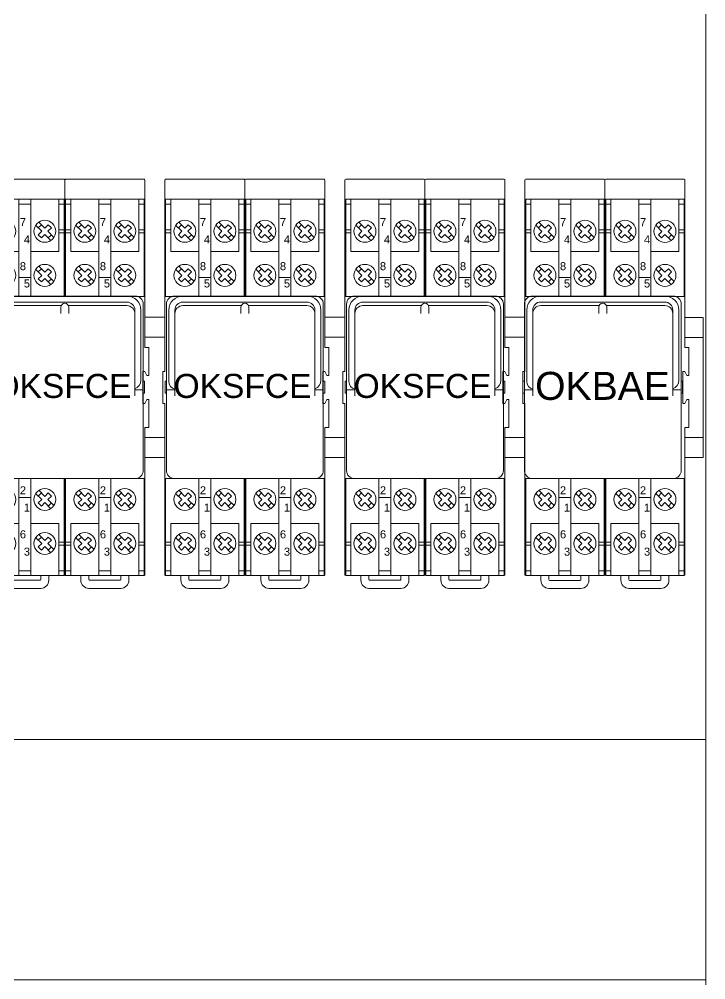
# Model space of a CAD drawing. Header units: millimetres. Extents: x 4134 to 7422, y 1400 to 3585.
# Drawn here: x 6321.8 to 6493.4, y 2400.8 to 2640.8 of the extents above; entities that cross this region are included whole.
import ezdxf

# ---------------------------------------------------------------- set-up
doc = ezdxf.new("R2010")
doc.units = ezdxf.units.MM
doc.layers.add('000-PI-Oprema', color=30, linetype='Continuous', lineweight=5)
doc.layers.add('002-PI-Kabelska kanalica', color=150, linetype='Continuous')
doc.styles.get("Standard").update_dxf_attribs({"font": 'arial.ttf'})

# ---------------------------------------------------------------- blocks, each defined once
blk = doc.blocks.new('*U530')
at = {"layer": '002-PI-Kabelska kanalica', "color": 0, "linetype": 'ByBlock', "lineweight": 0}
blk.add_line((60, -100), (60, 1285), dxfattribs=at)
blk = doc.blocks.new('*U521')
at = {"layer": '002-PI-Kabelska kanalica', "color": 0, "linetype": 'ByBlock', "lineweight": 0}
for p, q in [((-20, 515), (40, 515)), ((-20, -100), (-20, 515)), ((40, -100), (40, 515))]:
    blk.add_line(p, q, dxfattribs=at)
blk = doc.blocks.new('AMRA OKBAE')
at = {"layer": '000-PI-Oprema', "color": 0, "linetype": 'ByBlock', "lineweight": 0}
for p, q in [((53980.52, 24147.2), (53980.52, 24099.4)), ((53980.72, 24147.4), (54000.32, 24147.4)), ((54000.52, 24147.2), (54000.52, 24118.15)), ((54000.72, 24147.4), (54020.32, 24147.4)), ((54020.52, 24147.2), (54020.52, 24105.4)), ((53980.72, 24142.4), (53980.72, 24118.15)), ((53980.72, 24142.4), (54000.32, 24142.4)), ((53982.02, 24142.4), (53982.02, 24129.4)), ((53989.02, 24142.4), (53989.02, 24118.15)), ((53992.02, 24142.4), (53992.02, 24118.15)), ((53999.02, 24142.4), (53999.02, 24129.4)), ((54000.32, 24142.4), (54000.32, 24118.15)), ((54000.72, 24142.4), (54000.72, 24118.15)), ((54000.72, 24142.4), (54020.32, 24142.4)), ((54002.02, 24142.4), (54002.02, 24129.4)), ((54009.02, 24142.4), (54009.02, 24118.15)), ((54012.02, 24142.4), (54012.02, 24118.15)), ((54019.02, 24142.4), (54019.02, 24129.4)), ((54020.32, 24142.4), (54020.32, 24118.15)), ((53982.02, 24141.18), (53980.72, 24141.18)), ((53992.02, 24141.18), (53989.02, 24141.18)), ((54000.32, 24141.18), (53999.02, 24141.18)), ((54002.02, 24141.18), (54000.72, 24141.18)), ((54012.02, 24141.18), (54009.02, 24141.18)), ((54020.32, 24141.18), (54019.02, 24141.18)), ((53980.72, 24134.81), (53982.02, 24134.81)), ((53983.23, 24135.92), (53984.74, 24134.4)), ((53983.9, 24135.25), (53984.67, 24136.03)), ((53984.01, 24136.69), (53985.52, 24135.18)), ((53985.52, 24135.18), (53986.37, 24136.03)), ((53986.3, 24134.4), (53987.15, 24135.25)), ((53986.37, 24136.03), (53987.15, 24135.25)), ((53993.23, 24135.92), (53994.74, 24134.4)), ((53993.9, 24135.25), (53994.67, 24136.03)), ((53994.01, 24136.69), (53995.52, 24135.18)), ((53995.52, 24135.18), (53996.37, 24136.03)), ((53996.3, 24134.4), (53997.15, 24135.25)), ((53996.37, 24136.03), (53997.15, 24135.25)), ((54000.32, 24134.81), (53999.02, 24134.81)), ((54000.72, 24134.81), (54002.02, 24134.81)), ((54003.23, 24135.92), (54004.74, 24134.4)), ((54003.9, 24135.25), (54004.67, 24136.03)), ((54004.01, 24136.69), (54005.52, 24135.18)), ((54005.52, 24135.18), (54006.37, 24136.03)), ((54006.3, 24134.4), (54007.15, 24135.25)), ((54006.37, 24136.03), (54007.15, 24135.25)), ((54013.23, 24135.92), (54014.74, 24134.4)), ((54013.9, 24135.25), (54014.67, 24136.03)), ((54014.01, 24136.69), (54015.52, 24135.18)), ((54015.52, 24135.18), (54016.37, 24136.03)), ((54016.3, 24134.4), (54017.15, 24135.25)), ((54016.37, 24136.03), (54017.15, 24135.25)), ((54020.32, 24134.81), (54019.02, 24134.81)), ((53980.52, 24134.02), (53982.02, 24134.02)), ((53983.9, 24133.55), (53984.74, 24134.4)), ((53983.9, 24133.55), (53984.67, 24132.77)), ((53984.67, 24132.77), (53985.52, 24133.62)), ((53985.52, 24133.62), (53987.04, 24132.1)), ((53986.3, 24134.4), (53987.82, 24132.88)), ((53986.37, 24132.77), (53987.15, 24133.55)), ((53993.9, 24133.55), (53994.74, 24134.4)), ((53993.9, 24133.55), (53994.67, 24132.77)), ((53994.67, 24132.77), (53995.52, 24133.62)), ((53995.52, 24133.62), (53997.04, 24132.1)), ((53996.3, 24134.4), (53997.82, 24132.88)), ((53996.37, 24132.77), (53997.15, 24133.55)), ((54000.52, 24134.02), (53999.02, 24134.02)), ((54000.52, 24134.02), (54002.02, 24134.02)), ((54003.9, 24133.55), (54004.74, 24134.4)), ((54003.9, 24133.55), (54004.67, 24132.77)), ((54004.67, 24132.77), (54005.52, 24133.62)), ((54005.52, 24133.62), (54007.04, 24132.1)), ((54006.3, 24134.4), (54007.82, 24132.88)), ((54006.37, 24132.77), (54007.15, 24133.55)), ((54013.9, 24133.55), (54014.74, 24134.4)), ((54013.9, 24133.55), (54014.67, 24132.77)), ((54014.67, 24132.77), (54015.52, 24133.62)), ((54015.52, 24133.62), (54017.04, 24132.1)), ((54016.3, 24134.4), (54017.82, 24132.88)), ((54016.37, 24132.77), (54017.15, 24133.55)), ((54020.52, 24134.02), (54019.02, 24134.02)), ((53982.02, 24129.4), (53989.02, 24129.4)), ((53999.02, 24129.4), (53992.02, 24129.4)), ((54002.02, 24129.4), (54009.02, 24129.4)), ((54019.02, 24129.4), (54012.02, 24129.4)), ((53983.23, 24124.92), (53984.74, 24123.4)), ((53983.9, 24124.25), (53984.67, 24125.03)), ((53984.01, 24125.69), (53985.52, 24124.18)), ((53985.52, 24124.18), (53986.37, 24125.03)), ((53986.37, 24125.03), (53987.15, 24124.25)), ((53993.23, 24124.92), (53994.74, 24123.4)), ((53993.9, 24124.25), (53994.67, 24125.03)), ((53994.01, 24125.69), (53995.52, 24124.18)), ((53995.52, 24124.18), (53996.37, 24125.03)), ((53996.37, 24125.03), (53997.15, 24124.25)), ((54003.23, 24124.92), (54004.74, 24123.4)), ((54003.9, 24124.25), (54004.67, 24125.03)), ((54004.01, 24125.69), (54005.52, 24124.18)), ((54005.52, 24124.18), (54006.37, 24125.03)), ((54006.37, 24125.03), (54007.15, 24124.25)), ((54013.23, 24124.92), (54014.74, 24123.4)), ((54013.9, 24124.25), (54014.67, 24125.03)), ((54014.01, 24125.69), (54015.52, 24124.18)), ((54015.52, 24124.18), (54016.37, 24125.03)), ((54016.37, 24125.03), (54017.15, 24124.25)), ((53983.9, 24122.55), (53984.74, 24123.4)), ((53983.9, 24122.55), (53984.67, 24121.77)), ((53984.67, 24121.77), (53985.52, 24122.62)), ((53985.52, 24122.62), (53987.04, 24121.1)), ((53986.3, 24123.4), (53987.15, 24124.25)), ((53986.3, 24123.4), (53987.82, 24121.88)), ((53986.37, 24121.77), (53987.15, 24122.55)), ((53992.02, 24122.88), (53989.02, 24122.88)), ((53993.9, 24122.55), (53994.74, 24123.4)), ((53993.9, 24122.55), (53994.67, 24121.77)), ((53994.67, 24121.77), (53995.52, 24122.62)), ((53995.52, 24122.62), (53997.04, 24121.1)), ((53996.3, 24123.4), (53997.15, 24124.25)), ((53996.3, 24123.4), (53997.82, 24121.88)), ((53996.37, 24121.77), (53997.15, 24122.55)), ((54003.9, 24122.55), (54004.74, 24123.4)), ((54003.9, 24122.55), (54004.67, 24121.77)), ((54004.67, 24121.77), (54005.52, 24122.62)), ((54005.52, 24122.62), (54007.04, 24121.1)), ((54006.3, 24123.4), (54007.15, 24124.25)), ((54006.3, 24123.4), (54007.82, 24121.88)), ((54006.37, 24121.77), (54007.15, 24122.55)), ((54012.02, 24122.88), (54009.02, 24122.88)), ((54013.9, 24122.55), (54014.74, 24123.4)), ((54013.9, 24122.55), (54014.67, 24121.77)), ((54014.67, 24121.77), (54015.52, 24122.62)), ((54015.52, 24122.62), (54017.04, 24121.1)), ((54016.3, 24123.4), (54017.15, 24124.25)), ((54016.3, 24123.4), (54017.82, 24121.88)), ((54016.37, 24121.77), (54017.15, 24122.55)), ((53980.52, 24118.15), (54000.52, 24118.15)), ((54017.58, 24118.24), (53982.38, 24118.24)), ((53984.48, 24118.24), (54015.48, 24118.24)), ((54000.52, 24118.15), (54020.52, 24118.15)), ((53980.38, 24116.24), (53980.38, 24074.64)), ((53984.48, 24116.74), (54015.48, 24116.74)), ((53999.06, 24115.84), (53984.48, 24115.84)), ((53998.98, 24115.44), (53998.98, 24113.84)), ((54015.48, 24115.84), (54000.89, 24115.84)), ((54000.98, 24115.44), (54000.98, 24113.84)), ((54019.58, 24074.64), (54019.58, 24116.24)), ((53980.98, 24114.74), (53980.98, 24096.89)), ((53982.48, 24114.74), (53982.48, 24096.89)), ((53982.48, 24113.84), (53982.48, 24093.29)), ((54017.48, 24114.74), (54017.48, 24097.19)), ((54017.48, 24113.84), (54017.48, 24093.29)), ((54018.98, 24114.74), (54018.98, 24097.19)), ((54020.52, 24105.4), (54021.52, 24105.4)), ((54021.52, 24105.4), (54021.52, 24098.4)), ((53980.02, 24091.4), (53980.02, 24099.4)), ((53980.02, 24099.4), (53980.52, 24099.4)), ((54020.02, 24099.4), (54020.02, 24091.4)), ((54020.52, 24099.4), (54020.02, 24099.4)), ((54021.02, 24098.4), (54020.52, 24099.4)), ((53980.03, 24096.94), (53980.03, 24093.94)), ((53980.38, 24096.94), (53980.03, 24096.94)), ((54019.93, 24096.94), (54019.58, 24096.94)), ((54019.93, 24096.94), (54019.93, 24093.94)), ((54021.52, 24098.4), (54021.02, 24098.4)), ((53980.38, 24093.94), (53980.03, 24093.94)), ((53982.48, 24094.79), (53980.38, 24094.79)), ((54017.48, 24094.79), (54019.58, 24094.79)), ((54019.93, 24093.94), (54019.58, 24093.94)), ((53980.52, 24091.4), (53980.02, 24091.4)), ((53980.52, 24091.4), (53980.52, 24048.6)), ((54020.52, 24091.4), (54020.02, 24091.4)), ((54020.52, 24091.4), (54021.02, 24092.4)), ((54021.52, 24092.4), (54021.02, 24092.4)), ((54021.52, 24092.4), (54021.52, 24085.4)), ((54020.52, 24085.4), (54020.52, 24048.6)), ((54020.52, 24085.4), (54021.52, 24085.4)), ((53980.52, 24072.65), (54000.52, 24072.65)), ((53980.72, 24072.65), (53980.72, 24048.4)), ((53982.38, 24072.64), (54017.58, 24072.64)), ((53989.02, 24072.65), (53989.02, 24048.4)), ((53992.02, 24072.65), (53992.02, 24048.4)), ((54000.32, 24072.65), (54000.32, 24048.4)), ((54000.52, 24072.65), (54020.52, 24072.65)), ((54000.52, 24072.65), (54000.52, 24048.6)), ((54000.72, 24072.65), (54000.72, 24048.4)), ((54009.02, 24072.65), (54009.02, 24048.4)), ((54012.02, 24072.65), (54012.02, 24048.4)), ((54020.32, 24072.65), (54020.32, 24048.4)), ((53984.01, 24069.69), (53985.52, 24068.18)), ((53994.01, 24069.69), (53995.52, 24068.18)), ((54004.01, 24069.69), (54005.52, 24068.18)), ((54014.01, 24069.69), (54015.52, 24068.18)), ((53983.23, 24068.92), (53984.74, 24067.4)), ((53983.9, 24068.25), (53984.67, 24069.03)), ((53983.9, 24066.55), (53984.74, 24067.4)), ((53985.52, 24068.18), (53986.37, 24069.03)), ((53986.3, 24067.4), (53987.15, 24068.25)), ((53986.3, 24067.4), (53987.82, 24065.88)), ((53986.37, 24069.03), (53987.15, 24068.25)), ((53992.02, 24067.91), (53989.02, 24067.91)), ((53993.23, 24068.92), (53994.74, 24067.4)), ((53993.9, 24068.25), (53994.67, 24069.03)), ((53993.9, 24066.55), (53994.74, 24067.4)), ((53995.52, 24068.18), (53996.37, 24069.03)), ((53996.3, 24067.4), (53997.15, 24068.25)), ((53996.3, 24067.4), (53997.82, 24065.88)), ((53996.37, 24069.03), (53997.15, 24068.25)), ((54003.23, 24068.92), (54004.74, 24067.4)), ((54003.9, 24068.25), (54004.67, 24069.03)), ((54003.9, 24066.55), (54004.74, 24067.4)), ((54005.52, 24068.18), (54006.37, 24069.03)), ((54006.3, 24067.4), (54007.15, 24068.25)), ((54006.3, 24067.4), (54007.82, 24065.88)), ((54006.37, 24069.03), (54007.15, 24068.25)), ((54012.02, 24067.91), (54009.02, 24067.91)), ((54013.23, 24068.92), (54014.74, 24067.4)), ((54013.9, 24068.25), (54014.67, 24069.03)), ((54013.9, 24066.55), (54014.74, 24067.4)), ((54015.52, 24068.18), (54016.37, 24069.03)), ((54016.3, 24067.4), (54017.15, 24068.25)), ((54016.3, 24067.4), (54017.82, 24065.88)), ((54016.37, 24069.03), (54017.15, 24068.25)), ((53983.9, 24066.55), (53984.67, 24065.77)), ((53984.67, 24065.77), (53985.52, 24066.62)), ((53985.52, 24066.62), (53987.04, 24065.1)), ((53986.37, 24065.77), (53987.15, 24066.55)), ((53993.9, 24066.55), (53994.67, 24065.77)), ((53994.67, 24065.77), (53995.52, 24066.62)), ((53995.52, 24066.62), (53997.04, 24065.1)), ((53996.37, 24065.77), (53997.15, 24066.55)), ((54003.9, 24066.55), (54004.67, 24065.77)), ((54004.67, 24065.77), (54005.52, 24066.62)), ((54005.52, 24066.62), (54007.04, 24065.1)), ((54006.37, 24065.77), (54007.15, 24066.55)), ((54013.9, 24066.55), (54014.67, 24065.77)), ((54014.67, 24065.77), (54015.52, 24066.62)), ((54015.52, 24066.62), (54017.04, 24065.1)), ((54016.37, 24065.77), (54017.15, 24066.55)), ((53982.02, 24061.4), (53982.02, 24048.4)), ((53982.02, 24061.4), (53989.02, 24061.4)), ((53999.02, 24061.4), (53992.02, 24061.4)), ((53999.02, 24061.4), (53999.02, 24048.4)), ((54002.02, 24061.4), (54002.02, 24048.4)), ((54002.02, 24061.4), (54009.02, 24061.4)), ((54019.02, 24061.4), (54012.02, 24061.4)), ((54019.02, 24061.4), (54019.02, 24048.4)), ((53983.23, 24057.92), (53984.74, 24056.4)), ((53983.9, 24057.25), (53984.67, 24058.03)), ((53984.01, 24058.69), (53985.52, 24057.18)), ((53985.52, 24057.18), (53986.37, 24058.03)), ((53986.37, 24058.03), (53987.15, 24057.25)), ((53993.23, 24057.92), (53994.74, 24056.4)), ((53993.9, 24057.25), (53994.67, 24058.03)), ((53994.01, 24058.69), (53995.52, 24057.18)), ((53995.52, 24057.18), (53996.37, 24058.03)), ((53996.37, 24058.03), (53997.15, 24057.25)), ((54003.23, 24057.92), (54004.74, 24056.4)), ((54003.9, 24057.25), (54004.67, 24058.03)), ((54004.01, 24058.69), (54005.52, 24057.18)), ((54005.52, 24057.18), (54006.37, 24058.03)), ((54006.37, 24058.03), (54007.15, 24057.25)), ((54013.23, 24057.92), (54014.74, 24056.4)), ((54013.9, 24057.25), (54014.67, 24058.03)), ((54014.01, 24058.69), (54015.52, 24057.18)), ((54015.52, 24057.18), (54016.37, 24058.03)), ((54016.37, 24058.03), (54017.15, 24057.25)), ((53980.52, 24056.78), (53982.02, 24056.78)), ((53980.72, 24055.99), (53982.02, 24055.99)), ((53983.9, 24055.55), (53984.74, 24056.4)), ((53983.9, 24055.55), (53984.67, 24054.77)), ((53984.67, 24054.77), (53985.52, 24055.62)), ((53985.52, 24055.62), (53987.04, 24054.1)), ((53986.3, 24056.4), (53987.15, 24057.25)), ((53986.3, 24056.4), (53987.82, 24054.88)), ((53986.37, 24054.77), (53987.15, 24055.55)), ((53993.9, 24055.55), (53994.74, 24056.4)), ((53993.9, 24055.55), (53994.67, 24054.77)), ((53994.67, 24054.77), (53995.52, 24055.62)), ((53995.52, 24055.62), (53997.04, 24054.1)), ((53996.3, 24056.4), (53997.15, 24057.25)), ((53996.3, 24056.4), (53997.82, 24054.88)), ((53996.37, 24054.77), (53997.15, 24055.55)), ((53999.02, 24056.78), (54000.52, 24056.78)), ((54000.32, 24055.99), (53999.02, 24055.99)), ((54000.52, 24056.78), (54002.02, 24056.78)), ((54000.72, 24055.99), (54002.02, 24055.99)), ((54003.9, 24055.55), (54004.74, 24056.4)), ((54003.9, 24055.55), (54004.67, 24054.77)), ((54004.67, 24054.77), (54005.52, 24055.62)), ((54005.52, 24055.62), (54007.04, 24054.1)), ((54006.3, 24056.4), (54007.15, 24057.25)), ((54006.3, 24056.4), (54007.82, 24054.88)), ((54006.37, 24054.77), (54007.15, 24055.55)), ((54013.9, 24055.55), (54014.74, 24056.4)), ((54013.9, 24055.55), (54014.67, 24054.77)), ((54014.67, 24054.77), (54015.52, 24055.62)), ((54015.52, 24055.62), (54017.04, 24054.1)), ((54016.3, 24056.4), (54017.15, 24057.25)), ((54016.3, 24056.4), (54017.82, 24054.88)), ((54016.37, 24054.77), (54017.15, 24055.55)), ((54019.02, 24056.78), (54020.52, 24056.78)), ((54020.32, 24055.99), (54019.02, 24055.99)), ((53982.02, 24049.61), (53980.72, 24049.61)), ((53980.72, 24048.4), (54000.32, 24048.4)), ((53984.52, 24047.2), (53984.52, 24048.4)), ((53986.52, 24047.4), (53986.52, 24048.4)), ((53992.02, 24049.61), (53989.02, 24049.61)), ((53994.52, 24048.4), (53994.52, 24047.4)), ((53996.52, 24048.4), (53996.52, 24047.2)), ((54000.32, 24049.61), (53999.02, 24049.61)), ((54002.02, 24049.61), (54000.72, 24049.61)), ((54000.72, 24048.4), (54020.32, 24048.4)), ((54004.52, 24047.2), (54004.52, 24048.4)), ((54006.52, 24047.4), (54006.52, 24048.4)), ((54012.02, 24049.61), (54009.02, 24049.61)), ((54014.52, 24048.4), (54014.52, 24047.4)), ((54016.52, 24048.4), (54016.52, 24047.2)), ((54020.32, 24049.61), (54019.02, 24049.61)), ((53994.32, 24047.2), (53986.72, 24047.2)), ((53994.32, 24047.2), (53986.72, 24047.2)), ((54014.32, 24047.2), (54006.72, 24047.2)), ((53994.52, 24045.2), (53986.52, 24045.2)), ((54014.52, 24045.2), (54006.52, 24045.2))]:
    blk.add_line(p, q, dxfattribs=at)
for points in [[(53980.52, 24141.11), (53980.52, 24141.12), (53980.53, 24141.13), (53980.54, 24141.14), (53980.55, 24141.14), (53980.56, 24141.15), (53980.58, 24141.16), (53980.6, 24141.17), (53980.62, 24141.17), (53980.65, 24141.18), (53980.67, 24141.18), (53980.7, 24141.18), (53980.72, 24141.18)], [(54000.52, 24141.11), (54000.52, 24141.12), (54000.52, 24141.13), (54000.51, 24141.14), (54000.5, 24141.14), (54000.48, 24141.15), (54000.46, 24141.16), (54000.44, 24141.17), (54000.42, 24141.17), (54000.4, 24141.18), (54000.37, 24141.18), (54000.35, 24141.18), (54000.32, 24141.18)], [(54000.52, 24141.11), (54000.52, 24141.12), (54000.53, 24141.13), (54000.54, 24141.14), (54000.55, 24141.14), (54000.56, 24141.15), (54000.58, 24141.16), (54000.6, 24141.17), (54000.62, 24141.17), (54000.65, 24141.18), (54000.67, 24141.18), (54000.7, 24141.18), (54000.72, 24141.18)], [(54020.52, 24141.11), (54020.52, 24141.12), (54020.52, 24141.13), (54020.51, 24141.14), (54020.5, 24141.14), (54020.48, 24141.15), (54020.46, 24141.16), (54020.44, 24141.17), (54020.42, 24141.17), (54020.4, 24141.18), (54020.37, 24141.18), (54020.35, 24141.18), (54020.32, 24141.18)], [(53980.72, 24134.81), (53980.7, 24134.81), (53980.67, 24134.8), (53980.65, 24134.8), (53980.62, 24134.8), (53980.6, 24134.79), (53980.58, 24134.78), (53980.56, 24134.78), (53980.55, 24134.77), (53980.54, 24134.76), (53980.53, 24134.75), (53980.52, 24134.74), (53980.52, 24134.73)], [(54000.32, 24134.81), (54000.35, 24134.81), (54000.37, 24134.8), (54000.4, 24134.8), (54000.42, 24134.8), (54000.44, 24134.79), (54000.46, 24134.78), (54000.48, 24134.78), (54000.5, 24134.77), (54000.51, 24134.76), (54000.52, 24134.75), (54000.52, 24134.74), (54000.52, 24134.73)], [(54000.72, 24134.81), (54000.7, 24134.81), (54000.67, 24134.8), (54000.65, 24134.8), (54000.62, 24134.8), (54000.6, 24134.79), (54000.58, 24134.78), (54000.56, 24134.78), (54000.55, 24134.77), (54000.54, 24134.76), (54000.53, 24134.75), (54000.52, 24134.74), (54000.52, 24134.73)], [(54020.32, 24134.81), (54020.35, 24134.81), (54020.37, 24134.8), (54020.4, 24134.8), (54020.42, 24134.8), (54020.44, 24134.79), (54020.46, 24134.78), (54020.48, 24134.78), (54020.5, 24134.77), (54020.51, 24134.76), (54020.52, 24134.75), (54020.52, 24134.74), (54020.52, 24134.73)], [(53980.72, 24055.99), (53980.7, 24055.99), (53980.67, 24055.99), (53980.65, 24056), (53980.62, 24056), (53980.6, 24056.01), (53980.58, 24056.01), (53980.56, 24056.02), (53980.55, 24056.03), (53980.54, 24056.04), (53980.53, 24056.05), (53980.52, 24056.06), (53980.52, 24056.07)], [(54000.52, 24056.07), (54000.52, 24056.06), (54000.52, 24056.05), (54000.51, 24056.04), (54000.5, 24056.03), (54000.48, 24056.02), (54000.46, 24056.01), (54000.44, 24056.01), (54000.42, 24056), (54000.4, 24056), (54000.37, 24055.99), (54000.35, 24055.99), (54000.32, 24055.99)], [(54000.72, 24055.99), (54000.7, 24055.99), (54000.67, 24055.99), (54000.65, 24056), (54000.62, 24056), (54000.6, 24056.01), (54000.58, 24056.01), (54000.56, 24056.02), (54000.55, 24056.03), (54000.54, 24056.04), (54000.53, 24056.05), (54000.52, 24056.06), (54000.52, 24056.07)], [(54020.52, 24056.07), (54020.52, 24056.06), (54020.52, 24056.05), (54020.51, 24056.04), (54020.5, 24056.03), (54020.48, 24056.02), (54020.46, 24056.01), (54020.44, 24056.01), (54020.42, 24056), (54020.4, 24056), (54020.37, 24055.99), (54020.35, 24055.99), (54020.32, 24055.99)], [(53980.52, 24049.69), (53980.52, 24049.68), (53980.53, 24049.67), (53980.54, 24049.66), (53980.55, 24049.65), (53980.56, 24049.64), (53980.58, 24049.64), (53980.6, 24049.63), (53980.62, 24049.62), (53980.65, 24049.62), (53980.67, 24049.62), (53980.7, 24049.61), (53980.72, 24049.61)], [(54000.32, 24049.61), (54000.35, 24049.61), (54000.37, 24049.62), (54000.4, 24049.62), (54000.42, 24049.62), (54000.44, 24049.63), (54000.46, 24049.64), (54000.48, 24049.64), (54000.5, 24049.65), (54000.51, 24049.66), (54000.52, 24049.67), (54000.52, 24049.68), (54000.52, 24049.69)], [(54000.52, 24049.69), (54000.52, 24049.68), (54000.53, 24049.67), (54000.54, 24049.66), (54000.55, 24049.65), (54000.56, 24049.64), (54000.58, 24049.64), (54000.6, 24049.63), (54000.62, 24049.62), (54000.65, 24049.62), (54000.67, 24049.62), (54000.7, 24049.61), (54000.72, 24049.61)], [(54020.32, 24049.61), (54020.35, 24049.61), (54020.37, 24049.62), (54020.4, 24049.62), (54020.42, 24049.62), (54020.44, 24049.63), (54020.46, 24049.64), (54020.48, 24049.64), (54020.5, 24049.65), (54020.51, 24049.66), (54020.52, 24049.67), (54020.52, 24049.68), (54020.52, 24049.69)]]:
    blk.add_lwpolyline(points, dxfattribs=at)
for centre in [(53985.52, 24134.4), (53995.52, 24134.4), (54005.52, 24134.4), (54015.52, 24134.4), (53985.52, 24123.4), (53995.52, 24123.4), (54005.52, 24123.4), (54015.52, 24123.4), (53985.52, 24067.4), (53995.52, 24067.4), (54005.52, 24067.4), (54015.52, 24067.4), (53985.52, 24056.4), (53995.52, 24056.4), (54005.52, 24056.4), (54015.52, 24056.4)]:
    blk.add_circle(centre, 2.75, dxfattribs=at)
for centre, radius, start, end in [((53980.72, 24147.2), 0.2, 90, 180), ((54000.32, 24147.2), 0.2, 0, 90), ((54000.72, 24147.2), 0.2, 90, 180), ((54020.32, 24147.2), 0.2, 0, 90), ((53980.72, 24142.2), 0.2, 90, 180), ((54000.32, 24142.2), 0.2, 0, 90), ((54000.72, 24142.2), 0.2, 90, 180), ((54020.32, 24142.2), 0.2, 0, 90), ((53982.38, 24116.24), 2, 90, 180), ((53984.48, 24114.74), 3.5, 90, 180), ((54015.48, 24114.74), 3.5, 0, 90), ((54017.58, 24116.24), 2, 0, 90), ((53984.48, 24114.74), 2, 90, 180), ((53984.48, 24113.84), 2, 90, 180), ((53999.98, 24115.44), 1, 0, 180), ((54015.48, 24114.74), 2, 0, 90), ((54015.48, 24113.84), 2, 0, 90), ((53982.98, 24096.89), 2, 180, 255.5225), ((54016.68, 24097.19), 2.3, 290.3544, 0), ((53982.38, 24074.64), 2, 180, 270), ((54017.58, 24074.64), 2, 270, 0), ((53980.72, 24048.6), 0.2, 180, 270), ((54000.32, 24048.6), 0.2, 270, 0), ((54000.72, 24048.6), 0.2, 180, 270), ((54020.32, 24048.6), 0.2, 270, 0), ((53986.52, 24047.2), 2, 180, 270), ((53986.72, 24047.4), 0.2, 180, 270), ((53986.72, 24047.4), 0.2, 180, 270), ((53994.32, 24047.4), 0.2, 270, 0), ((53994.32, 24047.4), 0.2, 270, 0), ((53994.52, 24047.2), 2, 270, 0), ((54006.52, 24047.2), 2, 180, 270), ((54006.72, 24047.4), 0.2, 180, 270), ((54014.32, 24047.4), 0.2, 270, 0), ((54014.52, 24047.2), 2, 270, 0)]:
    blk.add_arc(centre, radius, start, end, dxfattribs=at)
at = {"layer": '000-PI-Oprema', "color": 0, "linetype": 'ByBlock', "lineweight": 0, "char_height": 1.9995, "width": 2.5471}
for s, insert, attachment_point in [('{\\fArial|b0|i0|c0|p34;7}', (53989.27, 24137.69), 1), ('{\\fArial|b0|i0|c0|p34;7}', (54009.27, 24137.69), 1), ('{\\fArial|b0|i0|c0|p34;4}', (53991.82, 24133.37), 3), ('{\\fArial|b0|i0|c0|p34;4}', (54011.82, 24133.37), 3), ('{\\fArial|b0|i0|c0|p34;8}', (53989.27, 24126.69), 1), ('{\\fArial|b0|i0|c0|p34;8}', (54009.27, 24126.69), 1), ('{\\fArial|b0|i0|c0|p34;5}', (53991.82, 24122.37), 3), ('{\\fArial|b0|i0|c0|p34;5}', (54011.82, 24122.37), 3), ('{\\fArial|b0|i0|c0|p34;2}', (53989.27, 24070.69), 1), ('{\\fArial|b0|i0|c0|p34;2}', (54009.27, 24070.69), 1), ('{\\fArial|b0|i0|c0|p34;1}', (53991.82, 24066.37), 3), ('{\\fArial|b0|i0|c0|p34;1}', (54011.82, 24066.37), 3), ('{\\fArial|b0|i0|c0|p34;6}', (53989.27, 24059.69), 1), ('{\\fArial|b0|i0|c0|p34;6}', (54009.27, 24059.69), 1), ('{\\fArial|b0|i0|c0|p34;3}', (53991.82, 24055.37), 3), ('{\\fArial|b0|i0|c0|p34;3}', (54011.82, 24055.37), 3)]:
    blk.add_mtext(s, dxfattribs=dict(at, insert=insert, attachment_point=attachment_point))
at = {"layer": '000-PI-Oprema', "color": 0, "linetype": 'ByBlock', "lineweight": 0, "insert": (53999.91, 24095.74), "char_height": 7, "attachment_point": 5}
blk.add_mtext_dynamic_manual_height_columns('{\\fArial|b0|i0|c238|p34;OK}BAE', width=44.995, gutter_width=1, heights=[10], dxfattribs=at)
blk = doc.blocks.new('OKSFCE')
at = {"layer": '000-PI-Oprema', "color": 0, "linetype": 'ByBlock', "lineweight": 0}
for p, q in [((47678.64, 23886.34), (47678.64, 23838.54)), ((47678.84, 23886.54), (47698.44, 23886.54)), ((47698.64, 23886.34), (47698.64, 23857.29)), ((47698.84, 23886.54), (47718.44, 23886.54)), ((47718.64, 23886.34), (47718.64, 23844.54)), ((47678.84, 23881.54), (47678.84, 23857.29)), ((47678.84, 23881.54), (47698.44, 23881.54)), ((47680.14, 23880.32), (47678.84, 23880.32)), ((47680.14, 23881.54), (47680.14, 23868.54)), ((47687.14, 23881.54), (47687.14, 23857.29)), ((47690.14, 23880.32), (47687.14, 23880.32)), ((47690.14, 23881.54), (47690.14, 23857.29)), ((47697.14, 23881.54), (47697.14, 23868.54)), ((47698.44, 23880.32), (47697.14, 23880.32)), ((47698.44, 23881.54), (47698.44, 23857.29)), ((47698.84, 23881.54), (47698.84, 23857.29)), ((47698.84, 23881.54), (47718.44, 23881.54)), ((47700.14, 23880.32), (47698.84, 23880.32)), ((47700.14, 23881.54), (47700.14, 23868.54)), ((47707.14, 23881.54), (47707.14, 23857.29)), ((47710.14, 23880.32), (47707.14, 23880.32)), ((47710.14, 23881.54), (47710.14, 23857.29)), ((47717.14, 23881.54), (47717.14, 23868.54)), ((47718.44, 23880.32), (47717.14, 23880.32)), ((47718.44, 23881.54), (47718.44, 23857.29)), ((47682.12, 23875.83), (47683.64, 23874.31)), ((47692.12, 23875.83), (47693.64, 23874.31)), ((47702.12, 23875.83), (47703.64, 23874.31)), ((47712.12, 23875.83), (47713.64, 23874.31)), ((47678.64, 23873.16), (47680.14, 23873.16)), ((47678.84, 23873.94), (47680.14, 23873.94)), ((47681.34, 23875.05), (47682.86, 23873.54)), ((47682.01, 23874.38), (47682.79, 23875.16)), ((47682.01, 23872.69), (47682.86, 23873.54)), ((47683.64, 23874.31), (47684.49, 23875.16)), ((47684.42, 23873.54), (47685.27, 23874.38)), ((47684.42, 23873.54), (47685.93, 23872.02)), ((47684.49, 23875.16), (47685.27, 23874.38)), ((47691.34, 23875.05), (47692.86, 23873.54)), ((47692.01, 23874.38), (47692.79, 23875.16)), ((47692.01, 23872.69), (47692.86, 23873.54)), ((47693.64, 23874.31), (47694.49, 23875.16)), ((47694.42, 23873.54), (47695.27, 23874.38)), ((47694.42, 23873.54), (47695.93, 23872.02)), ((47694.49, 23875.16), (47695.27, 23874.38)), ((47698.44, 23873.94), (47697.14, 23873.94)), ((47698.64, 23873.16), (47697.14, 23873.16)), ((47698.64, 23873.16), (47700.14, 23873.16)), ((47698.84, 23873.94), (47700.14, 23873.94)), ((47701.34, 23875.05), (47702.86, 23873.54)), ((47702.01, 23874.38), (47702.79, 23875.16)), ((47702.01, 23872.69), (47702.86, 23873.54)), ((47703.64, 23874.31), (47704.49, 23875.16)), ((47704.42, 23873.54), (47705.27, 23874.38)), ((47704.42, 23873.54), (47705.93, 23872.02)), ((47704.49, 23875.16), (47705.27, 23874.38)), ((47711.34, 23875.05), (47712.86, 23873.54)), ((47712.01, 23874.38), (47712.79, 23875.16)), ((47712.01, 23872.69), (47712.86, 23873.54)), ((47713.64, 23874.31), (47714.49, 23875.16)), ((47714.42, 23873.54), (47715.27, 23874.38)), ((47714.42, 23873.54), (47715.93, 23872.02)), ((47714.49, 23875.16), (47715.27, 23874.38)), ((47718.44, 23873.94), (47717.14, 23873.94)), ((47718.64, 23873.16), (47717.14, 23873.16)), ((47682.01, 23872.69), (47682.79, 23871.91)), ((47682.79, 23871.91), (47683.64, 23872.76)), ((47683.64, 23872.76), (47685.16, 23871.24)), ((47684.49, 23871.91), (47685.27, 23872.69)), ((47692.01, 23872.69), (47692.79, 23871.91)), ((47692.79, 23871.91), (47693.64, 23872.76)), ((47693.64, 23872.76), (47695.16, 23871.24)), ((47694.49, 23871.91), (47695.27, 23872.69)), ((47702.01, 23872.69), (47702.79, 23871.91)), ((47702.79, 23871.91), (47703.64, 23872.76)), ((47703.64, 23872.76), (47705.16, 23871.24)), ((47704.49, 23871.91), (47705.27, 23872.69)), ((47712.01, 23872.69), (47712.79, 23871.91)), ((47712.79, 23871.91), (47713.64, 23872.76)), ((47713.64, 23872.76), (47715.16, 23871.24)), ((47714.49, 23871.91), (47715.27, 23872.69)), ((47680.14, 23868.54), (47687.14, 23868.54)), ((47697.14, 23868.54), (47690.14, 23868.54)), ((47700.14, 23868.54), (47707.14, 23868.54)), ((47717.14, 23868.54), (47710.14, 23868.54)), ((47681.34, 23864.05), (47682.86, 23862.54)), ((47682.01, 23863.38), (47682.79, 23864.16)), ((47682.12, 23864.83), (47683.64, 23863.31)), ((47683.64, 23863.31), (47684.49, 23864.16)), ((47684.42, 23862.54), (47685.27, 23863.38)), ((47684.49, 23864.16), (47685.27, 23863.38)), ((47691.34, 23864.05), (47692.86, 23862.54)), ((47692.01, 23863.38), (47692.79, 23864.16)), ((47692.12, 23864.83), (47693.64, 23863.31)), ((47693.64, 23863.31), (47694.49, 23864.16)), ((47694.42, 23862.54), (47695.27, 23863.38)), ((47694.49, 23864.16), (47695.27, 23863.38)), ((47701.34, 23864.05), (47702.86, 23862.54)), ((47702.01, 23863.38), (47702.79, 23864.16)), ((47702.12, 23864.83), (47703.64, 23863.31)), ((47703.64, 23863.31), (47704.49, 23864.16)), ((47704.42, 23862.54), (47705.27, 23863.38)), ((47704.49, 23864.16), (47705.27, 23863.38)), ((47711.34, 23864.05), (47712.86, 23862.54)), ((47712.01, 23863.38), (47712.79, 23864.16)), ((47712.12, 23864.83), (47713.64, 23863.31)), ((47713.64, 23863.31), (47714.49, 23864.16)), ((47714.42, 23862.54), (47715.27, 23863.38)), ((47714.49, 23864.16), (47715.27, 23863.38)), ((47682.01, 23861.69), (47682.86, 23862.54)), ((47682.01, 23861.69), (47682.79, 23860.91)), ((47682.79, 23860.91), (47683.64, 23861.76)), ((47683.64, 23861.76), (47685.16, 23860.24)), ((47684.42, 23862.54), (47685.93, 23861.02)), ((47684.49, 23860.91), (47685.27, 23861.69)), ((47690.14, 23862.02), (47687.14, 23862.02)), ((47692.01, 23861.69), (47692.86, 23862.54)), ((47692.01, 23861.69), (47692.79, 23860.91)), ((47692.79, 23860.91), (47693.64, 23861.76)), ((47693.64, 23861.76), (47695.16, 23860.24)), ((47694.42, 23862.54), (47695.93, 23861.02)), ((47694.49, 23860.91), (47695.27, 23861.69)), ((47702.01, 23861.69), (47702.86, 23862.54)), ((47702.01, 23861.69), (47702.79, 23860.91)), ((47702.79, 23860.91), (47703.64, 23861.76)), ((47703.64, 23861.76), (47705.16, 23860.24)), ((47704.42, 23862.54), (47705.93, 23861.02)), ((47704.49, 23860.91), (47705.27, 23861.69)), ((47710.14, 23862.02), (47707.14, 23862.02)), ((47712.01, 23861.69), (47712.86, 23862.54)), ((47712.01, 23861.69), (47712.79, 23860.91)), ((47712.79, 23860.91), (47713.64, 23861.76)), ((47713.64, 23861.76), (47715.16, 23860.24)), ((47714.42, 23862.54), (47715.93, 23861.02)), ((47714.49, 23860.91), (47715.27, 23861.69)), ((47678.64, 23857.29), (47698.64, 23857.29)), ((47716.24, 23857.37), (47681.04, 23857.37)), ((47683.14, 23857.37), (47714.14, 23857.37)), ((47698.64, 23857.29), (47718.64, 23857.29)), ((47679.04, 23855.37), (47679.04, 23813.77)), ((47679.64, 23853.87), (47679.64, 23836.02)), ((47681.14, 23853.87), (47681.14, 23836.02)), ((47683.14, 23855.87), (47714.14, 23855.87)), ((47697.72, 23854.97), (47683.14, 23854.97)), ((47697.64, 23854.57), (47697.64, 23852.97)), ((47714.14, 23854.97), (47699.56, 23854.97)), ((47699.64, 23854.57), (47699.64, 23852.97)), ((47716.14, 23853.87), (47716.14, 23836.32)), ((47717.64, 23853.87), (47717.64, 23836.32)), ((47718.24, 23813.77), (47718.24, 23855.37)), ((47681.14, 23852.97), (47681.14, 23832.42)), ((47716.14, 23852.97), (47716.14, 23832.42)), ((47718.64, 23844.54), (47719.64, 23844.54)), ((47719.64, 23844.54), (47719.64, 23837.54)), ((47678.14, 23830.54), (47678.14, 23838.54)), ((47678.14, 23838.54), (47678.64, 23838.54)), ((47718.14, 23838.54), (47718.14, 23830.54)), ((47718.64, 23838.54), (47718.14, 23838.54)), ((47719.14, 23837.54), (47718.64, 23838.54)), ((47719.64, 23837.54), (47719.14, 23837.54)), ((47678.69, 23836.07), (47678.69, 23833.07)), ((47679.04, 23836.07), (47678.69, 23836.07)), ((47718.59, 23836.07), (47718.24, 23836.07)), ((47718.59, 23836.07), (47718.59, 23833.07)), ((47679.04, 23833.07), (47678.69, 23833.07)), ((47681.14, 23833.92), (47679.04, 23833.92)), ((47716.14, 23833.92), (47718.24, 23833.92)), ((47718.59, 23833.07), (47718.24, 23833.07)), ((47678.64, 23830.54), (47678.14, 23830.54)), ((47678.64, 23830.54), (47678.64, 23787.74)), ((47718.64, 23830.54), (47718.14, 23830.54)), ((47718.64, 23830.54), (47719.14, 23831.54)), ((47719.64, 23831.54), (47719.14, 23831.54)), ((47719.64, 23831.54), (47719.64, 23824.54)), ((47718.64, 23824.54), (47718.64, 23787.74)), ((47718.64, 23824.54), (47719.64, 23824.54)), ((47678.64, 23811.79), (47698.64, 23811.79)), ((47678.84, 23811.79), (47678.84, 23787.54)), ((47681.04, 23811.77), (47716.24, 23811.77)), ((47687.14, 23811.79), (47687.14, 23787.54)), ((47690.14, 23811.79), (47690.14, 23787.54)), ((47698.44, 23811.79), (47698.44, 23787.54)), ((47698.64, 23811.79), (47718.64, 23811.79)), ((47698.64, 23811.79), (47698.64, 23787.74)), ((47698.84, 23811.79), (47698.84, 23787.54)), ((47707.14, 23811.79), (47707.14, 23787.54)), ((47710.14, 23811.79), (47710.14, 23787.54)), ((47718.44, 23811.79), (47718.44, 23787.54)), ((47681.34, 23808.05), (47682.86, 23806.54)), ((47682.01, 23807.38), (47682.79, 23808.16)), ((47682.12, 23808.83), (47683.64, 23807.31)), ((47683.64, 23807.31), (47684.49, 23808.16)), ((47684.49, 23808.16), (47685.27, 23807.38)), ((47691.34, 23808.05), (47692.86, 23806.54)), ((47692.01, 23807.38), (47692.79, 23808.16)), ((47692.12, 23808.83), (47693.64, 23807.31)), ((47693.64, 23807.31), (47694.49, 23808.16)), ((47694.49, 23808.16), (47695.27, 23807.38)), ((47701.34, 23808.05), (47702.86, 23806.54)), ((47702.01, 23807.38), (47702.79, 23808.16)), ((47702.12, 23808.83), (47703.64, 23807.31)), ((47703.64, 23807.31), (47704.49, 23808.16)), ((47704.49, 23808.16), (47705.27, 23807.38)), ((47711.34, 23808.05), (47712.86, 23806.54)), ((47712.01, 23807.38), (47712.79, 23808.16)), ((47712.12, 23808.83), (47713.64, 23807.31)), ((47713.64, 23807.31), (47714.49, 23808.16)), ((47714.49, 23808.16), (47715.27, 23807.38)), ((47682.01, 23805.69), (47682.86, 23806.54)), ((47682.01, 23805.69), (47682.79, 23804.91)), ((47682.79, 23804.91), (47683.64, 23805.76)), ((47683.64, 23805.76), (47685.16, 23804.24)), ((47684.42, 23806.54), (47685.27, 23807.38)), ((47684.42, 23806.54), (47685.93, 23805.02)), ((47684.49, 23804.91), (47685.27, 23805.69)), ((47690.14, 23807.05), (47687.14, 23807.05)), ((47692.01, 23805.69), (47692.86, 23806.54)), ((47692.01, 23805.69), (47692.79, 23804.91)), ((47692.79, 23804.91), (47693.64, 23805.76)), ((47693.64, 23805.76), (47695.16, 23804.24)), ((47694.42, 23806.54), (47695.27, 23807.38)), ((47694.42, 23806.54), (47695.93, 23805.02)), ((47694.49, 23804.91), (47695.27, 23805.69)), ((47702.01, 23805.69), (47702.86, 23806.54)), ((47702.01, 23805.69), (47702.79, 23804.91)), ((47702.79, 23804.91), (47703.64, 23805.76)), ((47703.64, 23805.76), (47705.16, 23804.24)), ((47704.42, 23806.54), (47705.27, 23807.38)), ((47704.42, 23806.54), (47705.93, 23805.02)), ((47704.49, 23804.91), (47705.27, 23805.69)), ((47710.14, 23807.05), (47707.14, 23807.05)), ((47712.01, 23805.69), (47712.86, 23806.54)), ((47712.01, 23805.69), (47712.79, 23804.91)), ((47712.79, 23804.91), (47713.64, 23805.76)), ((47713.64, 23805.76), (47715.16, 23804.24)), ((47714.42, 23806.54), (47715.27, 23807.38)), ((47714.42, 23806.54), (47715.93, 23805.02)), ((47714.49, 23804.91), (47715.27, 23805.69)), ((47680.14, 23800.54), (47680.14, 23787.54)), ((47680.14, 23800.54), (47687.14, 23800.54)), ((47697.14, 23800.54), (47690.14, 23800.54)), ((47697.14, 23800.54), (47697.14, 23787.54)), ((47700.14, 23800.54), (47700.14, 23787.54)), ((47700.14, 23800.54), (47707.14, 23800.54)), ((47717.14, 23800.54), (47710.14, 23800.54)), ((47717.14, 23800.54), (47717.14, 23787.54)), ((47681.34, 23797.05), (47682.86, 23795.54)), ((47682.01, 23796.38), (47682.79, 23797.16)), ((47682.12, 23797.83), (47683.64, 23796.31)), ((47683.64, 23796.31), (47684.49, 23797.16)), ((47684.42, 23795.54), (47685.27, 23796.38)), ((47684.49, 23797.16), (47685.27, 23796.38)), ((47691.34, 23797.05), (47692.86, 23795.54)), ((47692.01, 23796.38), (47692.79, 23797.16)), ((47692.12, 23797.83), (47693.64, 23796.31)), ((47693.64, 23796.31), (47694.49, 23797.16)), ((47694.42, 23795.54), (47695.27, 23796.38)), ((47694.49, 23797.16), (47695.27, 23796.38)), ((47701.34, 23797.05), (47702.86, 23795.54)), ((47702.01, 23796.38), (47702.79, 23797.16)), ((47702.12, 23797.83), (47703.64, 23796.31)), ((47703.64, 23796.31), (47704.49, 23797.16)), ((47704.42, 23795.54), (47705.27, 23796.38)), ((47704.49, 23797.16), (47705.27, 23796.38)), ((47711.34, 23797.05), (47712.86, 23795.54)), ((47712.01, 23796.38), (47712.79, 23797.16)), ((47712.12, 23797.83), (47713.64, 23796.31)), ((47713.64, 23796.31), (47714.49, 23797.16)), ((47714.42, 23795.54), (47715.27, 23796.38)), ((47714.49, 23797.16), (47715.27, 23796.38)), ((47678.64, 23795.91), (47680.14, 23795.91)), ((47678.84, 23795.13), (47680.14, 23795.13)), ((47682.01, 23794.69), (47682.86, 23795.54)), ((47682.01, 23794.69), (47682.79, 23793.91)), ((47682.79, 23793.91), (47683.64, 23794.76)), ((47683.64, 23794.76), (47685.16, 23793.24)), ((47684.42, 23795.54), (47685.93, 23794.02)), ((47684.49, 23793.91), (47685.27, 23794.69)), ((47692.01, 23794.69), (47692.86, 23795.54)), ((47692.01, 23794.69), (47692.79, 23793.91)), ((47692.79, 23793.91), (47693.64, 23794.76)), ((47693.64, 23794.76), (47695.16, 23793.24)), ((47694.42, 23795.54), (47695.93, 23794.02)), ((47694.49, 23793.91), (47695.27, 23794.69)), ((47697.14, 23795.91), (47698.64, 23795.91)), ((47698.44, 23795.13), (47697.14, 23795.13)), ((47698.64, 23795.91), (47700.14, 23795.91)), ((47698.84, 23795.13), (47700.14, 23795.13)), ((47702.01, 23794.69), (47702.86, 23795.54)), ((47702.01, 23794.69), (47702.79, 23793.91)), ((47702.79, 23793.91), (47703.64, 23794.76)), ((47703.64, 23794.76), (47705.16, 23793.24)), ((47704.42, 23795.54), (47705.93, 23794.02)), ((47704.49, 23793.91), (47705.27, 23794.69)), ((47712.01, 23794.69), (47712.86, 23795.54)), ((47712.01, 23794.69), (47712.79, 23793.91)), ((47712.79, 23793.91), (47713.64, 23794.76)), ((47713.64, 23794.76), (47715.16, 23793.24)), ((47714.42, 23795.54), (47715.93, 23794.02)), ((47714.49, 23793.91), (47715.27, 23794.69)), ((47717.14, 23795.91), (47718.64, 23795.91)), ((47718.44, 23795.13), (47717.14, 23795.13)), ((47680.14, 23788.75), (47678.84, 23788.75)), ((47678.84, 23787.54), (47698.44, 23787.54)), ((47682.64, 23786.34), (47682.64, 23787.54)), ((47684.64, 23786.54), (47684.64, 23787.54)), ((47684.64, 23786.54), (47684.64, 23787.54)), ((47690.14, 23788.75), (47687.14, 23788.75)), ((47692.64, 23787.54), (47692.64, 23786.54)), ((47692.64, 23787.54), (47692.64, 23786.54)), ((47694.64, 23787.54), (47694.64, 23786.34)), ((47698.44, 23788.75), (47697.14, 23788.75)), ((47700.14, 23788.75), (47698.84, 23788.75)), ((47698.84, 23787.54), (47718.44, 23787.54)), ((47702.64, 23786.34), (47702.64, 23787.54)), ((47704.64, 23786.54), (47704.64, 23787.54)), ((47710.14, 23788.75), (47707.14, 23788.75)), ((47712.64, 23787.54), (47712.64, 23786.54)), ((47714.64, 23787.54), (47714.64, 23786.34)), ((47718.44, 23788.75), (47717.14, 23788.75)), ((47692.64, 23784.34), (47684.64, 23784.34)), ((47692.44, 23786.34), (47684.84, 23786.34)), ((47692.44, 23786.34), (47684.84, 23786.34)), ((47712.64, 23784.34), (47704.64, 23784.34)), ((47712.44, 23786.34), (47704.84, 23786.34))]:
    blk.add_line(p, q, dxfattribs=at)
for points in [[(47678.64, 23880.24), (47678.64, 23880.25), (47678.65, 23880.26), (47678.65, 23880.27), (47678.67, 23880.28), (47678.68, 23880.29), (47678.7, 23880.3), (47678.72, 23880.3), (47678.74, 23880.31), (47678.76, 23880.31), (47678.79, 23880.32), (47678.81, 23880.32), (47678.84, 23880.32)], [(47698.64, 23880.24), (47698.64, 23880.25), (47698.63, 23880.26), (47698.62, 23880.27), (47698.61, 23880.28), (47698.6, 23880.29), (47698.58, 23880.3), (47698.56, 23880.3), (47698.54, 23880.31), (47698.52, 23880.31), (47698.49, 23880.32), (47698.46, 23880.32), (47698.44, 23880.32)], [(47698.64, 23880.24), (47698.64, 23880.25), (47698.65, 23880.26), (47698.65, 23880.27), (47698.67, 23880.28), (47698.68, 23880.29), (47698.7, 23880.3), (47698.72, 23880.3), (47698.74, 23880.31), (47698.76, 23880.31), (47698.79, 23880.32), (47698.81, 23880.32), (47698.84, 23880.32)], [(47718.64, 23880.24), (47718.64, 23880.25), (47718.63, 23880.26), (47718.62, 23880.27), (47718.61, 23880.28), (47718.6, 23880.29), (47718.58, 23880.3), (47718.56, 23880.3), (47718.54, 23880.31), (47718.52, 23880.31), (47718.49, 23880.32), (47718.46, 23880.32), (47718.44, 23880.32)], [(47678.84, 23873.94), (47678.81, 23873.94), (47678.79, 23873.94), (47678.76, 23873.94), (47678.74, 23873.93), (47678.72, 23873.93), (47678.7, 23873.92), (47678.68, 23873.91), (47678.67, 23873.9), (47678.65, 23873.9), (47678.65, 23873.89), (47678.64, 23873.88), (47678.64, 23873.87)], [(47698.44, 23873.94), (47698.46, 23873.94), (47698.49, 23873.94), (47698.52, 23873.94), (47698.54, 23873.93), (47698.56, 23873.93), (47698.58, 23873.92), (47698.6, 23873.91), (47698.61, 23873.9), (47698.62, 23873.9), (47698.63, 23873.89), (47698.64, 23873.88), (47698.64, 23873.87)], [(47698.84, 23873.94), (47698.81, 23873.94), (47698.79, 23873.94), (47698.76, 23873.94), (47698.74, 23873.93), (47698.72, 23873.93), (47698.7, 23873.92), (47698.68, 23873.91), (47698.67, 23873.9), (47698.65, 23873.9), (47698.65, 23873.89), (47698.64, 23873.88), (47698.64, 23873.87)], [(47718.44, 23873.94), (47718.46, 23873.94), (47718.49, 23873.94), (47718.52, 23873.94), (47718.54, 23873.93), (47718.56, 23873.93), (47718.58, 23873.92), (47718.6, 23873.91), (47718.61, 23873.9), (47718.62, 23873.9), (47718.63, 23873.89), (47718.64, 23873.88), (47718.64, 23873.87)], [(47678.84, 23795.13), (47678.81, 23795.13), (47678.79, 23795.13), (47678.76, 23795.13), (47678.74, 23795.14), (47678.72, 23795.14), (47678.7, 23795.15), (47678.68, 23795.16), (47678.67, 23795.17), (47678.65, 23795.18), (47678.65, 23795.19), (47678.64, 23795.2), (47678.64, 23795.21)], [(47698.64, 23795.21), (47698.64, 23795.2), (47698.63, 23795.19), (47698.62, 23795.18), (47698.61, 23795.17), (47698.6, 23795.16), (47698.58, 23795.15), (47698.56, 23795.14), (47698.54, 23795.14), (47698.52, 23795.13), (47698.49, 23795.13), (47698.46, 23795.13), (47698.44, 23795.13)], [(47698.84, 23795.13), (47698.81, 23795.13), (47698.79, 23795.13), (47698.76, 23795.13), (47698.74, 23795.14), (47698.72, 23795.14), (47698.7, 23795.15), (47698.68, 23795.16), (47698.67, 23795.17), (47698.65, 23795.18), (47698.65, 23795.19), (47698.64, 23795.2), (47698.64, 23795.21)], [(47718.64, 23795.21), (47718.64, 23795.2), (47718.63, 23795.19), (47718.62, 23795.18), (47718.61, 23795.17), (47718.6, 23795.16), (47718.58, 23795.15), (47718.56, 23795.14), (47718.54, 23795.14), (47718.52, 23795.13), (47718.49, 23795.13), (47718.46, 23795.13), (47718.44, 23795.13)], [(47678.64, 23788.83), (47678.64, 23788.82), (47678.65, 23788.81), (47678.65, 23788.8), (47678.67, 23788.79), (47678.68, 23788.78), (47678.7, 23788.77), (47678.72, 23788.77), (47678.74, 23788.76), (47678.76, 23788.76), (47678.79, 23788.75), (47678.81, 23788.75), (47678.84, 23788.75)], [(47698.44, 23788.75), (47698.46, 23788.75), (47698.49, 23788.75), (47698.52, 23788.76), (47698.54, 23788.76), (47698.56, 23788.77), (47698.58, 23788.77), (47698.6, 23788.78), (47698.61, 23788.79), (47698.62, 23788.8), (47698.63, 23788.81), (47698.64, 23788.82), (47698.64, 23788.83)], [(47698.64, 23788.83), (47698.64, 23788.82), (47698.65, 23788.81), (47698.65, 23788.8), (47698.67, 23788.79), (47698.68, 23788.78), (47698.7, 23788.77), (47698.72, 23788.77), (47698.74, 23788.76), (47698.76, 23788.76), (47698.79, 23788.75), (47698.81, 23788.75), (47698.84, 23788.75)], [(47718.44, 23788.75), (47718.46, 23788.75), (47718.49, 23788.75), (47718.52, 23788.76), (47718.54, 23788.76), (47718.56, 23788.77), (47718.58, 23788.77), (47718.6, 23788.78), (47718.61, 23788.79), (47718.62, 23788.8), (47718.63, 23788.81), (47718.64, 23788.82), (47718.64, 23788.83)]]:
    blk.add_lwpolyline(points, dxfattribs=at)
for centre in [(47683.64, 23873.54), (47693.64, 23873.54), (47703.64, 23873.54), (47713.64, 23873.54), (47683.64, 23862.54), (47693.64, 23862.54), (47703.64, 23862.54), (47713.64, 23862.54), (47683.64, 23806.54), (47693.64, 23806.54), (47703.64, 23806.54), (47713.64, 23806.54), (47683.64, 23795.54), (47693.64, 23795.54), (47703.64, 23795.54), (47713.64, 23795.54)]:
    blk.add_circle(centre, 2.75, dxfattribs=at)
for centre, radius, start, end in [((47678.84, 23886.34), 0.2, 90, 180), ((47698.44, 23886.34), 0.2, 0, 90), ((47698.84, 23886.34), 0.2, 90, 180), ((47718.44, 23886.34), 0.2, 0, 90), ((47678.84, 23881.34), 0.2, 90, 180), ((47698.44, 23881.34), 0.2, 0, 90), ((47698.84, 23881.34), 0.2, 90, 180), ((47718.44, 23881.34), 0.2, 0, 90), ((47681.04, 23855.37), 2, 90, 180), ((47683.14, 23853.87), 3.5, 90, 180), ((47714.14, 23853.87), 3.5, 0, 90), ((47716.24, 23855.37), 2, 0, 90), ((47683.14, 23853.87), 2, 90, 180), ((47683.14, 23852.97), 2, 90, 180), ((47698.64, 23854.57), 1, 0, 180), ((47714.14, 23853.87), 2, 0, 90), ((47714.14, 23852.97), 2, 0, 90), ((47681.64, 23836.02), 2, 180, 255.5225), ((47715.34, 23836.32), 2.3, 290.3544, 0), ((47681.04, 23813.77), 2, 180, 270), ((47716.24, 23813.77), 2, 270, 0), ((47678.84, 23787.74), 0.2, 180, 270), ((47684.84, 23786.54), 0.2, 180, 270), ((47684.84, 23786.54), 0.2, 180, 270), ((47692.44, 23786.54), 0.2, 270, 0), ((47692.44, 23786.54), 0.2, 270, 0), ((47698.44, 23787.74), 0.2, 270, 0), ((47698.84, 23787.74), 0.2, 180, 270), ((47704.84, 23786.54), 0.2, 180, 270), ((47712.44, 23786.54), 0.2, 270, 0), ((47718.44, 23787.74), 0.2, 270, 0), ((47684.64, 23786.34), 2, 180, 270), ((47692.64, 23786.34), 2, 270, 0), ((47704.64, 23786.34), 2, 180, 270), ((47712.64, 23786.34), 2, 270, 0)]:
    blk.add_arc(centre, radius, start, end, dxfattribs=at)
at = {"layer": '000-PI-Oprema', "color": 0, "linetype": 'ByBlock', "lineweight": 0, "char_height": 1.9995, "width": 2.5471}
for s, insert, attachment_point in [('{\\fArial|b0|i0|c0|p34;7}', (47687.39, 23876.83), 1), ('{\\fArial|b0|i0|c0|p34;7}', (47707.39, 23876.83), 1), ('{\\fArial|b0|i0|c0|p34;4}', (47689.94, 23872.51), 3), ('{\\fArial|b0|i0|c0|p34;4}', (47709.94, 23872.51), 3), ('{\\fArial|b0|i0|c0|p34;8}', (47687.39, 23865.83), 1), ('{\\fArial|b0|i0|c0|p34;8}', (47707.39, 23865.83), 1), ('{\\fArial|b0|i0|c0|p34;5}', (47689.94, 23861.51), 3), ('{\\fArial|b0|i0|c0|p34;5}', (47709.94, 23861.51), 3), ('{\\fArial|b0|i0|c0|p34;2}', (47687.39, 23809.83), 1), ('{\\fArial|b0|i0|c0|p34;2}', (47707.39, 23809.83), 1), ('{\\fArial|b0|i0|c0|p34;1}', (47689.94, 23805.51), 3), ('{\\fArial|b0|i0|c0|p34;1}', (47709.94, 23805.51), 3), ('{\\fArial|b0|i0|c0|p34;6}', (47687.39, 23798.83), 1), ('{\\fArial|b0|i0|c0|p34;6}', (47707.39, 23798.83), 1), ('{\\fArial|b0|i0|c0|p34;3}', (47689.94, 23794.51), 3), ('{\\fArial|b0|i0|c0|p34;3}', (47709.94, 23794.51), 3)]:
    blk.add_mtext(s, dxfattribs=dict(at, insert=insert, attachment_point=attachment_point))
at = {"layer": '000-PI-Oprema', "color": 0, "linetype": 'ByBlock', "lineweight": 0, "insert": (47698.05, 23834.87), "char_height": 6, "attachment_point": 5}
blk.add_mtext_dynamic_manual_height_columns('{\\fArial|b0|i0|c238|p34;OK}S{\\fArial|b0|i0|c238|p34;FC}E', width=44.995, gutter_width=1, heights=[10], dxfattribs=at)

msp = doc.modelspace()

# ---------------------------------------------------------------- linework, layer by layer
at = {"layer": '002-PI-Kabelska kanalica', "color": 0, "linetype": 'ByBlock', "lineweight": 0, "ltscale": 0.25}
for points in [[(6353.248, 2566.321), (6358.248, 2566.321)], [(6398.248, 2566.321), (6403.248, 2566.321)], [(6443.248, 2566.321), (6448.248, 2566.321)], [(6488.248, 2561.268), (6492.806, 2561.268), (6492.806, 2566.268), (6492.806, 2531.268), (6488.248, 2531.268)], [(6488.248, 2561.268), (6492.806, 2561.268), (6492.806, 2566.268), (6492.806, 2531.268)], [(6488.248, 2566.268), (6492.806, 2566.268)], [(6488.248, 2566.268), (6492.806, 2566.268)], [(6353.248, 2561.321), (6358.248, 2561.321)], [(6398.248, 2561.321), (6403.248, 2561.321)], [(6443.248, 2561.321), (6448.248, 2561.321)], [(6353.248, 2536.268), (6358.248, 2536.268)], [(6398.248, 2536.268), (6403.248, 2536.268)], [(6443.248, 2536.268), (6448.248, 2536.268)], [(6488.248, 2536.268), (6492.806, 2536.268)], [(6353.248, 2531.268), (6358.248, 2531.268)], [(6398.248, 2531.268), (6403.248, 2531.268)], [(6443.248, 2531.268), (6448.248, 2531.268)]]:
    msp.add_lwpolyline(points, dxfattribs=at)

# ---------------------------------------------------------------- block references
at = {"color": 0, "linetype": 'ByBlock', "lineweight": 0}
for name, p in [('OKSFCE', (-41365.391, -21285.768)), ('OKSFCE', (-41320.391, -21285.768)), ('OKSFCE', (-41275.391, -21285.768)), ('AMRA OKBAE', (-47532.275, -21546.631))]:
    msp.add_blockref(name, p, dxfattribs=at)
at = {"layer": '002-PI-Kabelska kanalica', "color": 0, "linetype": 'ByBlock', "lineweight": 0}
for name, p, rotation in [('*U530', (6553.448, 3020.778), 180), ('*U521', (5978.448, 2440.768), 270)]:
    msp.add_blockref(name, p, dxfattribs=dict(at, rotation=rotation))

doc.saveas('drawing.dxf')
